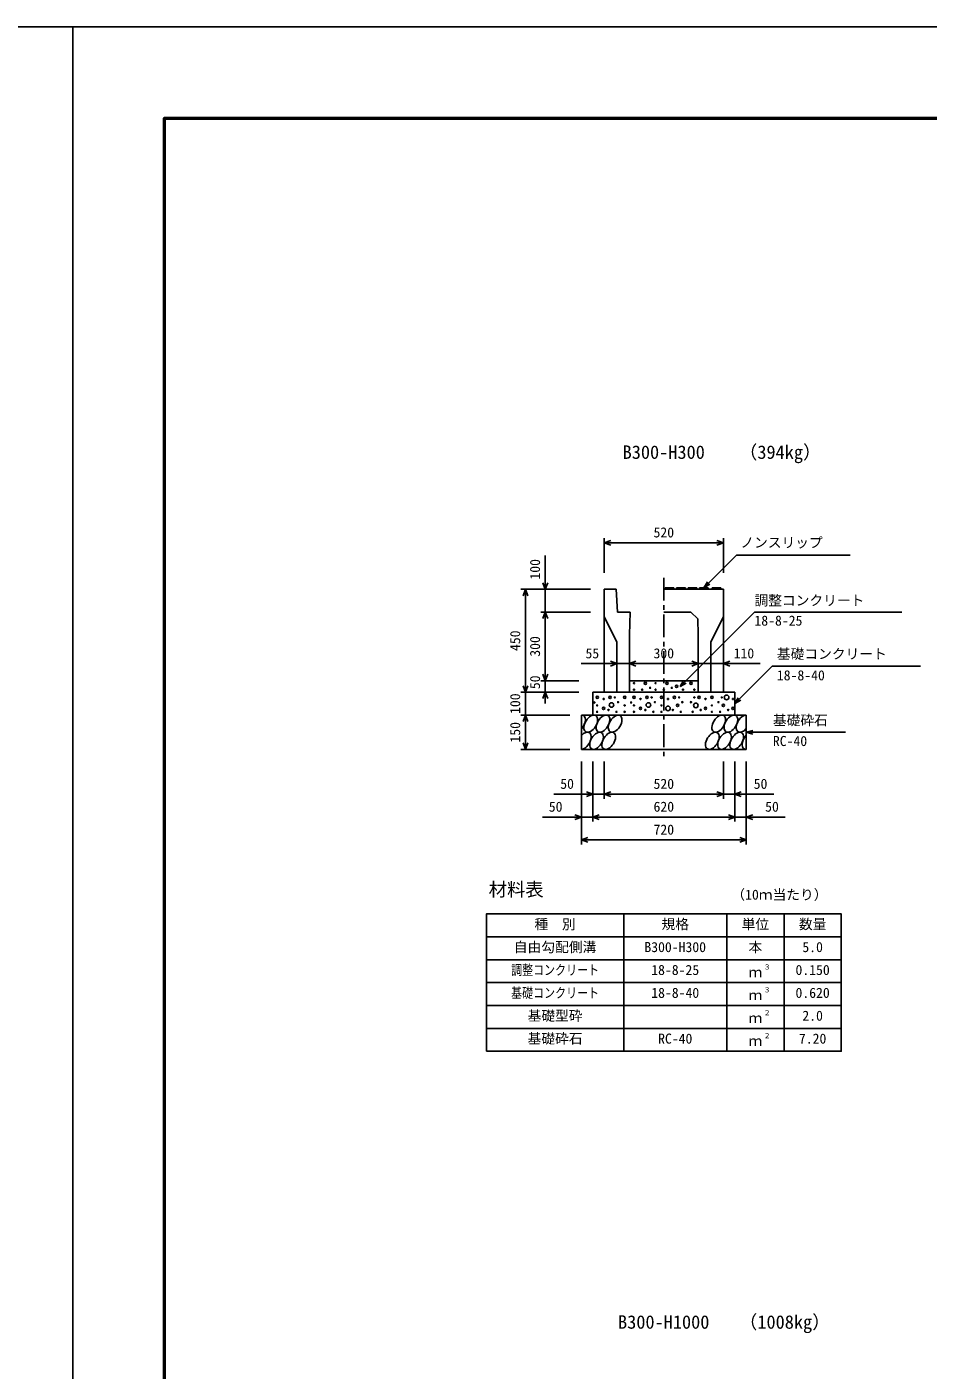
# Model space of a CAD drawing. Units: millimetres, scale not verified. Extents: x -16800 to 16800, y -5940 to 5940.
# Drawn here: x -200 to 3736, y 70 to 5940 of the extents above; entities that cross this region are included whole.
import ezdxf
from ezdxf.enums import TextEntityAlignment as Align

# ---------------------------------------------------------------- set-up
doc = ezdxf.new("R2010")
doc.units = ezdxf.units.MM
doc.header["$LTSCALE"] = 20
doc.linetypes.add('CHAIN1', pattern=[8, 5, -1, 1, -1])
for name, color, linetype, lineweight in [('0-0_DIM', 7, 'Continuous', 25), ('0-1_Defpoints', 5, 'Continuous', 25), ('0-2_HATCH', 6, 'Continuous', 25), ('0-3_HYO', 3, 'Continuous', 25), ('0-4_HYO2', 4, 'Continuous', 25), ('0-5_OUTLINE', 3, 'Continuous', 25), ('0-6_TXT', 7, 'Continuous', 25), ('0-7_WAKU', 3, 'Continuous', 25)]:
    doc.layers.add(name, color=color, linetype=linetype, lineweight=lineweight)
doc.styles.add('ＭＳ ゴシック', font='')
doc.styles.get('ＭＳ ゴシック').set_extended_font_data('MS Gothic')

msp = doc.modelspace()

# ---------------------------------------------------------------- linework, layer by layer
at = {"layer": '0-0_DIM'}
for p, q in [((2321.78, 3705.74), (2321.78, 3554)), ((2841.78, 3705.74), (2841.78, 3554)), ((2841.78, 3685.74), (2321.78, 3685.74)), ((2064.25, 3629.69), (2064.25, 3482.53)), ((2756.78, 3489.03), (2899, 3631.25)), ((3395.29, 3631.25), (2899, 3631.25)), ((1957.58, 3482.53), (2260.91, 3482.53)), ((1977.58, 3482.53), (1977.58, 3032.53)), ((2064.25, 3382.53), (2064.25, 3482.53)), ((2756.78, 3489.03), (2771.78, 3515.01)), ((2756.78, 3489.03), (2782.76, 3504.03)), ((2044.25, 3382.53), (2260.91, 3382.53)), ((2064.25, 3082.53), (2064.25, 3382.53)), ((2376.78, 3157.24), (2220.6, 3157.24)), ((2376.78, 3157.24), (2431.78, 3157.24)), ((2431.78, 3157.24), (2731.78, 3157.24)), ((2841.78, 3157.24), (2731.78, 3157.24)), ((2841.78, 3157.24), (3002.55, 3157.24)), ((3055.44, 3146.19), (2891.78, 2982.53)), ((3055.44, 3146.19), (3702.31, 3146.19)), ((2044.25, 3082.53), (2210.91, 3082.53)), ((2064.25, 3082.53), (2064.25, 3032.53)), ((2653.1, 3057.53), (2668.1, 3083.51)), ((2653.1, 3057.53), (2679.08, 3072.53)), ((1957.58, 3032.53), (2210.91, 3032.53)), ((1977.58, 2932.53), (1977.58, 3032.53)), ((2064.25, 2982.53), (2064.25, 3032.53)), ((2891.78, 2982.53), (2906.78, 3008.51)), ((2891.78, 2982.53), (2917.76, 2997.53)), ((1957.58, 2932.53), (2171.78, 2932.53)), ((1977.58, 2932.53), (1977.58, 2782.53)), ((2941.78, 2857.53), (2970.76, 2865.3)), ((2941.78, 2857.53), (3375.1, 2857.53)), ((2941.78, 2857.53), (2970.76, 2849.77)), ((1957.58, 2782.53), (2171.78, 2782.53)), ((2221.78, 2367.02), (2221.78, 2729.36)), ((2271.78, 2467.02), (2271.78, 2729.36)), ((2321.78, 2567.02), (2321.78, 2729.36)), ((2841.78, 2567.02), (2841.78, 2729.36)), ((2891.78, 2467.02), (2891.78, 2729.36)), ((2941.78, 2367.02), (2941.78, 2729.36)), ((2101.78, 2587.02), (2321.78, 2587.02)), ((2321.78, 2587.02), (2841.78, 2587.02)), ((3061.78, 2587.02), (2841.78, 2587.02)), ((2051.78, 2487.02), (2271.78, 2487.02)), ((2271.78, 2487.02), (2891.78, 2487.02)), ((3111.78, 2487.02), (2891.78, 2487.02)), ((2221.78, 2387.02), (2941.78, 2387.02))]:
    msp.add_line(p, q, dxfattribs=at)
at = {"layer": '0-0_DIM', "linetype": 'CHAIN1'}
msp.add_line((2581.78, 3532.53), (2581.78, 2732.53), dxfattribs=at)
at = {"layer": '0-0_DIM'}
for points in [[(2350.01, 3675.48), (2321.82, 3685.74), (2350.01, 3696)], [(2813.63, 3696), (2841.82, 3685.74), (2813.63, 3675.48)], [(1987.84, 3454.34), (1977.58, 3482.53), (1967.32, 3454.34)], [(2074.51, 3510.72), (2064.25, 3482.53), (2053.99, 3510.72)], [(2074.51, 3354.34), (2064.25, 3382.53), (2053.99, 3354.34)], [(2653.1, 3057.53), (2977.57, 3382), (3621.12, 3382)], [(2348.59, 3146.98), (2376.78, 3157.24), (2348.59, 3167.5)], [(2459.97, 3146.98), (2431.78, 3157.24), (2459.97, 3167.5)], [(2703.59, 3167.5), (2731.78, 3157.24), (2703.59, 3146.98)], [(2869.97, 3167.5), (2841.78, 3157.24), (2869.97, 3146.98)], [(1987.84, 3060.72), (1977.58, 3032.53), (1967.32, 3060.72)], [(2074.51, 3110.72), (2064.25, 3082.53), (2053.99, 3110.72)], [(2074.51, 3004.34), (2064.25, 3032.53), (2053.99, 3004.34)], [(1987.84, 2904.34), (1977.58, 2932.53), (1967.32, 2904.34)], [(1987.84, 2810.72), (1977.58, 2782.53), (1967.32, 2810.72)], [(2243.59, 2597.28), (2271.78, 2587.02), (2243.59, 2576.76)], [(2349.97, 2576.76), (2321.78, 2587.02), (2349.97, 2597.28)], [(2813.59, 2597.28), (2841.78, 2587.02), (2813.59, 2576.76)], [(2919.97, 2597.28), (2891.78, 2587.02), (2919.97, 2576.76)], [(2193.59, 2497.28), (2221.78, 2487.02), (2193.59, 2476.76)], [(2299.97, 2476.76), (2271.78, 2487.02), (2299.97, 2497.28)], [(2863.59, 2497.28), (2891.78, 2487.02), (2863.59, 2476.76)], [(2969.97, 2497.28), (2941.78, 2487.02), (2969.97, 2476.76)], [(2249.97, 2376.76), (2221.78, 2387.02), (2249.97, 2397.28)], [(2913.59, 2397.28), (2941.78, 2387.02), (2913.59, 2376.76)]]:
    msp.add_lwpolyline(points, dxfattribs=at)
at = {"layer": '0-1_Defpoints'}
for points in [[(-16800, -5940), (0, -5940), (0, 5940), (-16800, 5940)], [(0, -5940), (16800, -5940), (16800, 5940), (0, 5940)]]:
    msp.add_lwpolyline(points, close=True, dxfattribs=at)
at = {"layer": '0-2_HATCH'}
for p, q in [((2586.78, 3482.53), (2587.78, 3489.03)), ((2625.78, 3489.03), (2587.78, 3489.03)), ((2626.78, 3482.53), (2625.78, 3489.03)), ((2636.78, 3482.53), (2637.78, 3489.03)), ((2675.78, 3489.03), (2637.78, 3489.03)), ((2676.78, 3482.53), (2675.78, 3489.03)), ((2686.78, 3482.53), (2687.78, 3489.03)), ((2725.78, 3489.03), (2687.78, 3489.03)), ((2726.78, 3482.53), (2725.78, 3489.03)), ((2736.78, 3482.53), (2737.78, 3489.03)), ((2775.78, 3489.03), (2737.78, 3489.03)), ((2776.78, 3482.53), (2775.78, 3489.03)), ((2791.78, 3482.53), (2792.78, 3489.03)), ((2830.78, 3489.03), (2792.78, 3489.03)), ((2831.78, 3482.53), (2830.78, 3489.03))]:
    msp.add_line(p, q, dxfattribs=at)
for centre, radius in [((2451.28, 3071.84), 2.5), ((2501.18, 3071.84), 5), ((2522.21, 3051.71), 2.5), ((2545.75, 3071.84), 2.5), ((2595.66, 3071.84), 5), ((2616.69, 3051.71), 2.5), ((2637.71, 3058.71), 5), ((2665.75, 3071.84), 2.5), ((2700.92, 3071.56), 5), ((2290.85, 3010.59), 5), ((2318.89, 3002.71), 2.5), ((2346.92, 3009.71), 5), ((2367.95, 3009.71), 2.5), ((2410.85, 3010.59), 5), ((2451.75, 3010.59), 5), ((2451.28, 3043.83), 2.5), ((2479.79, 3002.71), 2.5), ((2487.16, 3043.83), 2.5), ((2507.82, 3009.71), 5), ((2528.86, 3009.71), 2.5), ((2545.75, 3043.83), 2.5), ((2571.75, 3010.59), 5), ((2581.64, 3043.83), 2.5), ((2599.79, 3002.71), 2.5), ((2627.82, 3009.71), 5), ((2648.86, 3009.71), 2.5), ((2665.75, 3043.83), 2.5), ((2714.71, 3009.71), 2.5), ((2714.94, 3043.55), 2.5), ((2735.74, 3009.71), 5), ((2763.78, 3002.71), 2.5), ((2791.82, 3010.59), 5), ((2834.71, 3009.71), 2.5), ((2855.74, 3009.71), 10), ((2883.78, 3002.71), 2.5), ((2278.43, 2987.79), 2.5), ((2290.85, 2974.69), 2.5), ((2290.85, 2946.68), 2.5), ((2318.89, 2961.56), 5), ((2339.91, 2954.56), 2.5), ((2353.46, 2976.7), 10), ((2374.96, 2946.68), 2.5), ((2381.97, 2988.7), 2.5), ((2410.85, 2974.69), 2.5), ((2410.85, 2946.68), 2.5), ((2439.33, 2987.79), 2.5), ((2451.75, 2974.69), 2.5), ((2451.75, 2946.68), 2.5), ((2479.79, 2961.56), 5), ((2500.82, 2954.56), 2.5), ((2514.36, 2976.7), 10), ((2535.86, 2946.68), 2.5), ((2542.87, 2988.7), 2.5), ((2571.75, 2974.69), 2.5), ((2571.75, 2946.68), 2.5), ((2599.79, 2961.56), 10), ((2620.82, 2954.56), 2.5), ((2641.84, 2974.69), 5), ((2655.86, 2946.68), 2.5), ((2662.87, 2988.7), 2.5), ((2700.69, 2988.7), 2.5), ((2707.7, 2946.68), 2.5), ((2721.72, 2974.69), 10), ((2742.75, 2954.56), 2.5), ((2763.78, 2961.56), 5), ((2791.82, 2974.69), 2.5), ((2791.82, 2946.68), 2.5), ((2820.69, 2988.7), 2.5), ((2827.7, 2946.68), 2.5), ((2841.72, 2974.69), 5), ((2862.75, 2954.56), 2.5), ((2883.78, 2961.56), 5)]:
    msp.add_circle(centre, radius, dxfattribs=at)
for centre in [(2262.63, 2895.02), (2315.84, 2895.02), (2369.04, 2895.02), (2821.51, 2895.02), (2874.72, 2895.02), (2287.95, 2820.03), (2341.16, 2820.03), (2793.62, 2820.03), (2846.83, 2820.03), (2900.04, 2820.03)]:
    msp.add_ellipse(centre, major_axis=(21.81, 35.31), ratio=0.5792, dxfattribs=at)
for centre, start_param, end_param in [((2209.42, 2895.02), 4.385593, 6.6745444), ((2927.92, 2895.02), 0.3357715, 4.4411806), ((2234.74, 2820.03), 3.5111464, 7.548991), ((2953.24, 2820.03), 1.2110787, 3.5658734)]:
    msp.add_ellipse(centre, major_axis=(21.81, 35.31), ratio=0.5792, start_param=start_param, end_param=end_param, dxfattribs=at)
at = {"layer": '0-3_HYO'}
for p, q in [((2406.78, 2063.57), (2406.78, 1463.57)), ((2856.78, 2063.57), (2856.78, 1463.57)), ((3106.78, 2063.57), (3106.78, 1463.57)), ((1806.78, 1963.57), (3356.78, 1963.57))]:
    msp.add_line(p, q, dxfattribs=at)
msp.add_lwpolyline([(1806.78, 1463.57), (3356.78, 1463.57), (3356.78, 2063.57), (1806.78, 2063.57)], close=True, dxfattribs=at)
at = {"layer": '0-4_HYO2'}
for p, q in [((1806.78, 1863.57), (3356.78, 1863.57)), ((1806.78, 1763.57), (3356.78, 1763.57)), ((1806.78, 1663.57), (3356.78, 1663.57)), ((1806.78, 1563.57), (3356.78, 1563.57))]:
    msp.add_line(p, q, dxfattribs=at)
at = {"layer": '0-5_OUTLINE'}
for p, q in [((2321.78, 3482.53), (2321.78, 3032.53)), ((2374.28, 3482.53), (2321.78, 3482.53)), ((2374.28, 3482.53), (2379.28, 3382.53)), ((2841.78, 3482.53), (2581.78, 3482.53)), ((2841.78, 3482.53), (2841.78, 3032.53)), ((2321.78, 3362.53), (2376.78, 3252.53)), ((2379.28, 3382.53), (2434.28, 3382.53)), ((2434.28, 3382.53), (2431.78, 3282.53)), ((2731.78, 3282.53), (2730.03, 3352.53)), ((2841.78, 3362.53), (2786.78, 3252.53)), ((2376.78, 3252.53), (2376.78, 3032.53)), ((2431.78, 3282.53), (2431.78, 3032.53)), ((2731.78, 3282.53), (2731.78, 3032.53)), ((2786.78, 3252.53), (2786.78, 3032.53)), ((2431.78, 3082.53), (2731.78, 3082.53)), ((2271.78, 3032.53), (2271.78, 2932.53)), ((2271.78, 3032.53), (2891.78, 3032.53)), ((2321.78, 3032.53), (2431.78, 3032.53)), ((2731.78, 3032.53), (2841.78, 3032.53)), ((2891.78, 3032.53), (2891.78, 2932.53)), ((2221.78, 2782.53), (2221.78, 2932.53)), ((2221.78, 2932.53), (2941.78, 2932.53)), ((2941.78, 2782.53), (2941.78, 2932.53)), ((2221.78, 2782.53), (2941.78, 2782.53))]:
    msp.add_line(p, q, dxfattribs=at)
msp.add_lwpolyline([(2581.78, 3382.53), (2699.28, 3382.53), (2730.03, 3352.53)], dxfattribs=at)
at = {"layer": '0-7_WAKU', "lineweight": 50}
msp.add_lwpolyline([(400, -5540), (16400, -5540), (16400, 5540), (400, 5540)], close=True, dxfattribs=at)

# ---------------------------------------------------------------- texts
at = {"layer": '0-0_DIM', "style": 'ＭＳ ゴシック'}
for s, p in [('520', (2536.78, 3695.74)), ('ノンスリップ', (2915.71, 3651.42)), ('調整コンクリート', (2977.57, 3398.42)), ('18-8-25', (2977.57, 3310.14)), ('55', (2239.63, 3167.24)), ('300', (2536.71, 3167.24)), ('110', (2886.7, 3167.24)), ('基礎コンクリート', (3075.44, 3164.92)), ('18-8-40', (3075.44, 3071.11)), ('基礎砕石', (3058.1, 2874.71)), ('RC-40', (3058.1, 2784.02)), ('50', (2129.34, 2597.02)), ('520', (2536.78, 2597.02)), ('50', (2974.22, 2597.02)), ('50', (2079.34, 2497.02)), ('620', (2536.78, 2497.02)), ('50', (3024.22, 2497.02)), ('720', (2536.78, 2397.02))]:
    msp.add_text(s, height=43.99, dxfattribs=at).set_placement(p, align=Align.BOTTOM_LEFT)
for s, p in [('100', (2054.25, 3524.62)), ('450', (1967.58, 3212.53)), ('300', (2054.25, 3187.53)), ('50', (2054.25, 3045.86)), ('100', (1967.58, 2937.53)), ('150', (1967.58, 2812.53))]:
    msp.add_text(s, height=43.99, rotation=90, dxfattribs=at).set_placement(p, align=Align.BOTTOM_LEFT)
at = {"layer": '0-6_TXT', "style": 'ＭＳ ゴシック'}
for s, height, p in [('B300-H300', 58.65, (2401.78, 4034.66)), ('（394kg）', 58.65, (2910.15, 4034.66)), ('材料表', 58.65, (1816.78, 2123.57)), ('（10ｍ当たり）', 43.99, (2876.78, 2112.57)), ('種\u3000別', 43.99, (2016.78, 1983.57)), ('規格', 43.99, (2571.78, 1983.57)), ('単位', 43.99, (2921.78, 1983.57)), ('数量', 43.99, (3171.78, 1983.57)), ('自由勾配側溝', 43.99, (1926.78, 1883.57)), ('B300-H300', 43.99, (2496.78, 1883.57)), ('本', 43.99, (2951.78, 1883.57)), ('5.0', 43.99, (3186.78, 1883.57)), ('18-8-25', 43.99, (2526.78, 1783.57)), ('ｍ', 43.99, (2951.78, 1773.57)), ('３', 21.99, (3017.32, 1813.94)), ('0.150', 43.99, (3156.78, 1783.57)), ('18-8-40', 43.99, (2526.78, 1683.57)), ('ｍ', 43.99, (2951.78, 1673.57)), ('３', 21.99, (3017.32, 1713.94)), ('0.620', 43.99, (3156.78, 1683.57)), ('基礎型砕', 43.99, (1986.78, 1583.57)), ('ｍ', 43.99, (2951.78, 1573.57)), ('２', 21.99, (3017.32, 1613.94)), ('2.0', 43.99, (3186.78, 1583.57)), ('基礎砕石', 43.99, (1986.78, 1483.57)), ('RC-40', 43.99, (2556.78, 1483.57)), ('２', 21.99, (3017.32, 1513.94)), ('7.20', 43.99, (3171.78, 1483.57)), ('ｍ', 43.99, (2951.78, 1473.57)), ('B300-H1000', 58.65, (2381.78, 233.34)), ('（1008kg）', 58.65, (2910.15, 233.34))]:
    msp.add_text(s, height=height, dxfattribs=at).set_placement(p, align=Align.BOTTOM_LEFT)
at = {"layer": '0-6_TXT', "style": 'ＭＳ ゴシック', "width": 0.8}
for s, p in [('調整コンクリート', (1914.78, 1783.57)), ('基礎コンクリート', (1914.78, 1683.57))]:
    msp.add_text(s, height=43.99, dxfattribs=at).set_placement(p, align=Align.BOTTOM_LEFT)

doc.saveas('drawing.dxf')
